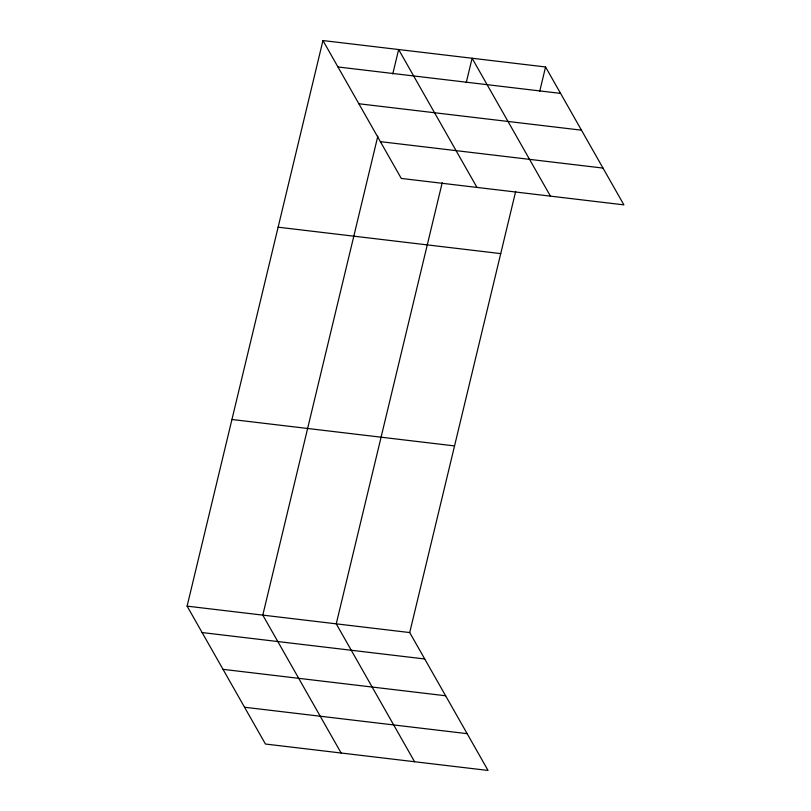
<?xml version="1.0" encoding="UTF-8"?>
<svg xmlns="http://www.w3.org/2000/svg" width="811" height="811" viewBox="0 0 811 811"><rect width="100%" height="100%" fill="white"/><g stroke="black" fill="none" stroke-linecap="round" stroke-linejoin="round"><path stroke-width="1.22" d="M515.674 191.396L409.717 632.56L488.05 770.45L265.44 744.032L187.108 606.141L322.95 40.55L545.56 66.968L623.892 204.859L401.283 178.44L322.95 40.55M377.835 136.147L262.794 615.123L341.127 753.013M392.777 73.933L398.637 49.532L476.969 187.422M442.218 182.678L336.251 623.841L414.583 761.732M466.244 82.651L472.103 58.25L550.436 196.14M539.7 91.369L545.56 66.968M337.954 66.968L560.563 93.387M358.857 103.757L581.467 130.176M380.389 141.651L602.999 168.08M278.122 227.192L500.732 253.61M231.936 419.49L454.545 445.918M187.108 606.141L409.717 632.56M202.111 632.56L424.721 658.978M223.015 669.339L445.624 695.767M244.547 707.243L467.146 733.661"/></g></svg>
